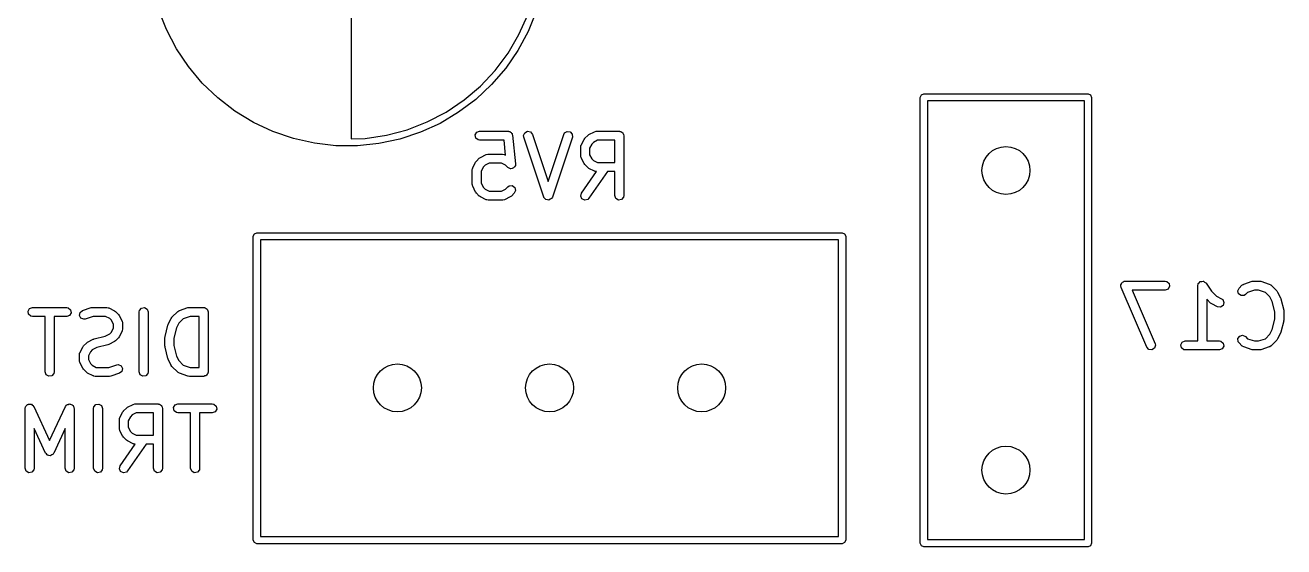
# Model space of a CAD drawing. Extents: x 83 to 134, y -229 to -46.
# Drawn here: x 111.64 to 132.66, y -155.89 to -147.18 of the extents above; entities that cross this region are included whole.
import ezdxf

# ---------------------------------------------------------------- set-up
doc = ezdxf.new("R2010")
doc.units = 0
doc.layers.add('BLACK', color=7, linetype='CONTINUOUS')

msp = doc.modelspace()

# ---------------------------------------------------------------- linework, layer by layer
at = {"layer": 'BLACK', "linetype": 'CONTINUOUS'}
for p, q in [((117.086, -142.655), (117.086, -149.078)), ((113.999, -147.254), (113.867, -146.919)), ((119.886, -147.338), (120.032, -147.01)), ((120.175, -146.952), (120.039, -147.286)), ((114.166, -147.573), (113.999, -147.254)), ((120.039, -147.286), (119.869, -147.603)), ((119.704, -147.647), (119.886, -147.338)), ((114.367, -147.872), (114.166, -147.573)), ((119.489, -147.935), (119.704, -147.647)), ((119.869, -147.603), (119.665, -147.9)), ((114.599, -148.148), (114.367, -147.872)), ((119.665, -147.9), (119.43, -148.173)), ((119.244, -148.196), (119.489, -147.935)), ((114.859, -148.396), (114.599, -148.148)), ((118.97, -148.429), (119.244, -148.196)), ((119.43, -148.173), (119.167, -148.419)), ((126.586, -148.386), (126.604, -148.344)), ((126.604, -148.344), (126.646, -148.326)), ((126.646, -148.326), (129.386, -148.326)), ((129.386, -148.326), (129.428, -148.344)), ((129.428, -148.344), (129.446, -148.386)), ((115.145, -148.616), (114.859, -148.396)), ((118.673, -148.63), (118.97, -148.429)), ((119.167, -148.419), (118.879, -148.635)), ((126.586, -155.826), (126.586, -148.386)), ((126.706, -148.446), (126.706, -155.766)), ((129.326, -148.446), (126.706, -148.446)), ((129.326, -155.766), (129.326, -148.446)), ((129.446, -148.386), (129.446, -155.826)), ((115.453, -148.803), (115.145, -148.616)), ((118.355, -148.796), (118.673, -148.63)), ((118.879, -148.635), (118.569, -148.819)), ((115.779, -148.956), (115.453, -148.803)), ((116.12, -149.072), (115.779, -148.956)), ((117.673, -149.017), (118.02, -148.926)), ((118.241, -148.968), (117.899, -149.082)), ((118.02, -148.926), (118.355, -148.796)), ((118.569, -148.819), (118.241, -148.968)), ((119.155, -149.013), (119.181, -148.969)), ((119.181, -148.969), (119.229, -148.951)), ((119.229, -148.951), (119.706, -148.951)), ((119.706, -148.951), (119.709, -148.952)), ((119.709, -148.952), (119.711, -148.952)), ((119.711, -148.952), (119.714, -148.953)), ((119.714, -148.953), (119.731, -148.956)), ((119.731, -148.956), (119.743, -148.966)), ((119.743, -148.966), (119.758, -148.973)), ((119.758, -148.973), (119.762, -148.982)), ((119.762, -148.982), (119.77, -148.989)), ((119.964, -149.024), (119.983, -148.977)), ((119.983, -148.977), (120.028, -148.952)), ((120.028, -148.952), (120.078, -148.962)), ((120.078, -148.962), (120.11, -149.003)), ((120.634, -149.003), (120.647, -148.98)), ((120.647, -148.98), (120.69, -148.953)), ((120.69, -148.953), (120.741, -148.96)), ((120.741, -148.96), (120.775, -148.999)), ((121.053, -149.007), (121.148, -148.959)), ((121.148, -148.959), (121.173, -148.952)), ((121.173, -148.952), (121.177, -148.953)), ((121.177, -148.953), (121.182, -148.951)), ((121.182, -148.951), (121.563, -148.951)), ((121.563, -148.951), (121.572, -148.953)), ((121.572, -148.953), (121.576, -148.953)), ((121.576, -148.953), (121.579, -148.954)), ((121.579, -148.954), (121.588, -148.956)), ((121.588, -148.956), (121.603, -148.968)), ((121.603, -148.968), (121.62, -148.978)), ((121.62, -148.978), (121.622, -148.985)), ((116.471, -149.151), (116.12, -149.072)), ((116.829, -149.192), (116.471, -149.151)), ((117.189, -149.194), (116.829, -149.192)), ((117.086, -149.078), (117.318, -149.07)), ((117.547, -149.157), (117.189, -149.194)), ((117.318, -149.07), (117.673, -149.017)), ((117.899, -149.082), (117.547, -149.157)), ((119.164, -149.064), (119.155, -149.013)), ((119.204, -149.097), (119.164, -149.064)), ((119.229, -149.101), (119.204, -149.097)), ((119.638, -149.101), (119.229, -149.101)), ((119.662, -149.35), (119.638, -149.101)), ((119.77, -148.989), (119.773, -149.005)), ((119.773, -149.005), (119.78, -149.019)), ((119.78, -149.019), (119.828, -149.495)), ((119.968, -149.05), (119.964, -149.024)), ((120.301, -150.05), (119.968, -149.05)), ((120.11, -149.003), (120.372, -149.789)), ((120.372, -149.789), (120.634, -149.003)), ((120.777, -149.05), (120.443, -150.05)), ((120.775, -148.999), (120.777, -149.05)), ((120.916, -149.217), (120.921, -149.191)), ((120.921, -149.191), (120.924, -149.188)), ((120.924, -149.183), (120.972, -149.088)), ((120.924, -149.188), (120.924, -149.183)), ((120.972, -149.088), (120.985, -149.07)), ((120.985, -149.07), (120.986, -149.069)), ((120.986, -149.069), (121.033, -149.021)), ((121.033, -149.021), (121.052, -149.008)), ((121.052, -149.008), (121.053, -149.007)), ((121.1, -149.166), (121.066, -149.235)), ((121.131, -149.136), (121.1, -149.166)), ((121.199, -149.101), (121.131, -149.136)), ((121.488, -149.101), (121.199, -149.101)), ((121.488, -149.475), (121.488, -149.101)), ((121.622, -148.985), (121.628, -148.989)), ((121.628, -148.989), (121.631, -149.008)), ((121.631, -149.008), (121.638, -149.026)), ((121.638, -149.026), (121.638, -150.026)), ((119.176, -149.45), (119.224, -149.402)), ((119.224, -149.402), (119.242, -149.389)), ((119.242, -149.389), (119.243, -149.388)), ((119.243, -149.388), (119.339, -149.34)), ((119.339, -149.34), (119.364, -149.333)), ((119.364, -149.333), (119.368, -149.334)), ((119.368, -149.334), (119.372, -149.332)), ((119.372, -149.332), (119.61, -149.332)), ((119.61, -149.332), (119.636, -149.337)), ((119.636, -149.337), (119.639, -149.34)), ((119.639, -149.34), (119.644, -149.34)), ((119.644, -149.34), (119.662, -149.35)), ((120.916, -149.36), (120.916, -149.217)), ((120.918, -149.364), (120.916, -149.36)), ((120.917, -149.368), (120.918, -149.364)), ((120.924, -149.393), (120.917, -149.368)), ((120.972, -149.488), (120.924, -149.393)), ((121.066, -149.235), (121.066, -149.342)), ((121.066, -149.342), (121.1, -149.411)), ((119.107, -149.598), (119.111, -149.572)), ((119.107, -149.836), (119.107, -149.598)), ((119.111, -149.572), (119.114, -149.569)), ((119.114, -149.569), (119.115, -149.564)), ((119.115, -149.564), (119.162, -149.469)), ((119.162, -149.469), (119.176, -149.451)), ((119.176, -149.451), (119.176, -149.45)), ((119.291, -149.547), (119.257, -149.616)), ((119.321, -149.517), (119.291, -149.547)), ((119.39, -149.482), (119.321, -149.517)), ((119.593, -149.482), (119.39, -149.482)), ((119.661, -149.517), (119.593, -149.482)), ((119.7, -149.556), (119.661, -149.517)), ((119.701, -149.556), (119.7, -149.556)), ((119.724, -149.567), (119.701, -149.556)), ((119.701, -149.556), (119.701, -149.556)), ((119.747, -149.577), (119.724, -149.567)), ((119.748, -149.577), (119.747, -149.577)), ((119.747, -149.577), (119.747, -149.577)), ((119.772, -149.571), (119.748, -149.577)), ((119.796, -149.564), (119.772, -149.571)), ((119.797, -149.563), (119.796, -149.564)), ((119.796, -149.564), (119.796, -149.564)), ((119.811, -149.543), (119.797, -149.563)), ((119.826, -149.522), (119.811, -149.543)), ((119.828, -149.495), (119.826, -149.521)), ((119.826, -149.521), (119.826, -149.521)), ((119.826, -149.521), (119.826, -149.522)), ((120.973, -149.49), (120.972, -149.488)), ((120.986, -149.508), (120.973, -149.49)), ((121.033, -149.556), (120.986, -149.508)), ((121.035, -149.556), (121.033, -149.556)), ((121.053, -149.57), (121.035, -149.556)), ((121.148, -149.617), (121.053, -149.57)), ((121.1, -149.411), (121.131, -149.441)), ((121.131, -149.441), (121.199, -149.475)), ((121.199, -149.475), (121.488, -149.475)), ((119.257, -149.616), (119.257, -149.818)), ((119.257, -149.818), (119.291, -149.887)), ((120.93, -149.983), (121.181, -149.625)), ((121.364, -149.625), (121.053, -150.069)), ((121.153, -149.618), (121.148, -149.617)), ((121.156, -149.621), (121.153, -149.618)), ((121.181, -149.625), (121.156, -149.621)), ((121.488, -149.625), (121.364, -149.625)), ((121.488, -150.026), (121.488, -149.625)), ((119.108, -149.84), (119.107, -149.836)), ((119.107, -149.844), (119.108, -149.84)), ((119.115, -149.869), (119.107, -149.844)), ((119.162, -149.965), (119.115, -149.869)), ((119.163, -149.966), (119.162, -149.965)), ((119.176, -149.984), (119.163, -149.966)), ((119.224, -150.032), (119.176, -149.984)), ((119.225, -150.032), (119.224, -150.032)), ((119.243, -150.046), (119.225, -150.032)), ((119.291, -149.887), (119.321, -149.917)), ((119.321, -149.917), (119.39, -149.951)), ((119.39, -149.951), (119.593, -149.951)), ((119.593, -149.951), (119.661, -149.917)), ((119.661, -149.917), (119.7, -149.878)), ((119.7, -149.878), (119.721, -149.863)), ((119.721, -149.863), (119.773, -149.859)), ((119.759, -150.032), (119.74, -150.045)), ((119.806, -149.984), (119.759, -150.032)), ((119.773, -149.859), (119.815, -149.888)), ((119.828, -149.938), (119.806, -149.984)), ((119.815, -149.888), (119.828, -149.938)), ((120.917, -150.033), (120.93, -149.983)), ((121.505, -150.075), (121.488, -150.026)), ((121.638, -150.026), (121.633, -150.052)), ((119.339, -150.093), (119.243, -150.046)), ((119.343, -150.094), (119.339, -150.093)), ((119.347, -150.097), (119.343, -150.094)), ((119.372, -150.101), (119.347, -150.097)), ((119.61, -150.101), (119.372, -150.101)), ((119.614, -150.1), (119.61, -150.101)), ((119.619, -150.101), (119.614, -150.1)), ((119.644, -150.093), (119.619, -150.101)), ((119.739, -150.046), (119.644, -150.093)), ((119.74, -150.045), (119.739, -150.046)), ((120.302, -150.052), (120.301, -150.05)), ((120.302, -150.054), (120.302, -150.052)), ((120.318, -150.072), (120.302, -150.054)), ((120.333, -150.09), (120.318, -150.072)), ((120.335, -150.091), (120.333, -150.09)), ((120.336, -150.092), (120.335, -150.091)), ((120.36, -150.096), (120.336, -150.092)), ((120.383, -150.101), (120.36, -150.096)), ((120.385, -150.1), (120.383, -150.101)), ((120.387, -150.1), (120.385, -150.1)), ((120.407, -150.087), (120.387, -150.1)), ((120.428, -150.076), (120.407, -150.087)), ((120.429, -150.074), (120.428, -150.076)), ((120.431, -150.073), (120.429, -150.074)), ((120.443, -150.05), (120.431, -150.073)), ((120.938, -150.079), (120.917, -150.033)), ((120.985, -150.101), (120.938, -150.079)), ((121.034, -150.088), (120.985, -150.101)), ((121.053, -150.069), (121.034, -150.088)), ((121.55, -150.1), (121.505, -150.075)), ((121.6, -150.091), (121.55, -150.1)), ((121.633, -150.052), (121.6, -150.091)), ((115.451, -150.704), (115.469, -150.662)), ((115.469, -150.662), (115.511, -150.644)), ((115.511, -150.644), (125.281, -150.644)), ((125.281, -150.644), (125.323, -150.662)), ((125.323, -150.662), (125.341, -150.704)), ((115.451, -155.774), (115.451, -150.704)), ((115.571, -150.764), (115.571, -155.714)), ((125.221, -150.764), (115.571, -150.764)), ((125.221, -155.714), (125.221, -150.764)), ((125.341, -150.704), (125.341, -155.774)), ((129.935, -151.513), (129.943, -151.498)), ((129.943, -151.498), (129.948, -151.481)), ((129.948, -151.481), (129.956, -151.477)), ((129.956, -151.477), (129.96, -151.469)), ((129.96, -151.469), (129.977, -151.463)), ((129.977, -151.463), (129.991, -151.453)), ((129.991, -151.453), (130, -151.454)), ((130, -151.454), (130.008, -151.451)), ((130.008, -151.451), (130.675, -151.451)), ((130.675, -151.451), (130.701, -151.456)), ((130.701, -151.456), (130.74, -151.489)), ((130.74, -151.489), (130.749, -151.539)), ((131.219, -151.526), (131.224, -151.501)), ((131.224, -151.501), (131.226, -151.497)), ((131.226, -151.497), (131.227, -151.493)), ((131.227, -151.493), (131.243, -151.478)), ((131.243, -151.478), (131.257, -151.461)), ((131.257, -151.461), (131.261, -151.461)), ((131.261, -151.461), (131.264, -151.458)), ((131.264, -151.458), (131.286, -151.456)), ((131.286, -151.456), (131.307, -151.453)), ((131.307, -151.453), (131.311, -151.455)), ((131.311, -151.455), (131.315, -151.454)), ((131.315, -151.454), (131.333, -151.467)), ((131.333, -151.467), (131.352, -151.478)), ((131.352, -151.478), (131.353, -151.482)), ((131.353, -151.482), (131.357, -151.485)), ((131.357, -151.485), (131.448, -151.621)), ((131.981, -151.506), (131.985, -151.503)), ((131.985, -151.503), (132.128, -151.455)), ((132.128, -151.455), (132.15, -151.452)), ((132.15, -151.452), (132.151, -151.451)), ((132.151, -151.451), (132.247, -151.451)), ((132.247, -151.451), (132.269, -151.455)), ((132.269, -151.455), (132.27, -151.455)), ((132.27, -151.455), (132.413, -151.503)), ((132.413, -151.503), (132.436, -151.515)), ((129.934, -151.531), (129.936, -151.522)), ((129.94, -151.556), (129.934, -151.531)), ((129.936, -151.522), (129.935, -151.513)), ((130.368, -152.556), (129.94, -151.556)), ((130.675, -151.601), (130.122, -151.601)), ((130.122, -151.601), (130.506, -152.497)), ((130.723, -151.584), (130.675, -151.601)), ((130.749, -151.539), (130.723, -151.584)), ((131.219, -152.451), (131.219, -151.526)), ((131.448, -151.621), (131.529, -151.703)), ((131.529, -151.703), (131.613, -151.745)), ((131.886, -151.615), (131.908, -151.569)), ((131.899, -151.665), (131.886, -151.615)), ((131.941, -151.694), (131.899, -151.665)), ((131.908, -151.569), (131.955, -151.521)), ((131.993, -151.69), (131.941, -151.694)), ((131.955, -151.521), (131.977, -151.506)), ((131.977, -151.506), (131.981, -151.506)), ((132.014, -151.675), (131.993, -151.69)), ((132.049, -151.64), (132.014, -151.675)), ((132.164, -151.601), (132.049, -151.64)), ((132.234, -151.601), (132.164, -151.601)), ((132.349, -151.64), (132.234, -151.601)), ((132.423, -151.714), (132.349, -151.64)), ((132.436, -151.515), (132.438, -151.519)), ((132.438, -151.519), (132.442, -151.521)), ((132.442, -151.521), (132.538, -151.616)), ((132.538, -151.616), (132.551, -151.635)), ((132.551, -151.635), (132.552, -151.636)), ((132.552, -151.636), (132.599, -151.731)), ((111.691, -151.953), (111.717, -151.909)), ((111.717, -151.909), (111.765, -151.891)), ((111.765, -151.891), (112.336, -151.891)), ((112.336, -151.891), (112.362, -151.896)), ((112.362, -151.896), (112.401, -151.929)), ((112.598, -151.943), (112.741, -151.895)), ((112.741, -151.895), (112.763, -151.892)), ((112.763, -151.892), (112.765, -151.891)), ((112.765, -151.891), (113.003, -151.891)), ((113.003, -151.891), (113.029, -151.896)), ((113.029, -151.896), (113.032, -151.899)), ((113.032, -151.899), (113.036, -151.899)), ((113.036, -151.899), (113.132, -151.947)), ((113.551, -151.941), (113.584, -151.901)), ((113.584, -151.901), (113.635, -151.893)), ((113.635, -151.893), (113.679, -151.918)), ((113.679, -151.918), (113.697, -151.966)), ((114.217, -151.943), (114.36, -151.895)), ((114.36, -151.895), (114.382, -151.892)), ((114.382, -151.892), (114.384, -151.891)), ((114.384, -151.891), (114.622, -151.891)), ((114.622, -151.891), (114.632, -151.893)), ((114.632, -151.893), (114.635, -151.893)), ((114.635, -151.893), (114.638, -151.894)), ((114.638, -151.894), (114.648, -151.896)), ((114.648, -151.896), (114.662, -151.908)), ((114.662, -151.908), (114.679, -151.918)), ((114.679, -151.918), (114.682, -151.925)), ((131.432, -151.818), (131.369, -151.755)), ((131.369, -151.755), (131.369, -152.451)), ((131.433, -151.818), (131.432, -151.818)), ((131.451, -151.832), (131.433, -151.818)), ((131.546, -151.879), (131.451, -151.832)), ((131.597, -151.885), (131.546, -151.879)), ((131.64, -151.857), (131.597, -151.885)), ((131.613, -151.745), (131.634, -151.761)), ((131.634, -151.761), (131.655, -151.808)), ((131.655, -151.808), (131.64, -151.857)), ((132.462, -151.791), (132.423, -151.714)), ((132.505, -151.964), (132.462, -151.791)), ((132.599, -151.731), (132.603, -151.743)), ((132.603, -151.743), (132.605, -151.746)), ((132.605, -151.746), (132.653, -151.937)), ((111.7, -152.004), (111.691, -151.953)), ((111.739, -152.037), (111.7, -152.004)), ((111.765, -152.041), (111.739, -152.037)), ((111.975, -152.041), (111.765, -152.041)), ((111.975, -152.966), (111.975, -152.041)), ((112.336, -152.041), (112.125, -152.041)), ((112.125, -152.041), (112.125, -152.966)), ((112.384, -152.024), (112.336, -152.041)), ((112.41, -151.979), (112.384, -152.024)), ((112.401, -151.929), (112.41, -151.979)), ((112.548, -152.025), (112.558, -151.975)), ((112.572, -152.07), (112.548, -152.025)), ((112.558, -151.975), (112.598, -151.943)), ((112.62, -152.089), (112.572, -152.07)), ((112.646, -152.085), (112.62, -152.089)), ((112.777, -152.041), (112.646, -152.085)), ((112.985, -152.041), (112.777, -152.041)), ((113.054, -152.076), (112.985, -152.041)), ((113.084, -152.106), (113.054, -152.076)), ((113.118, -152.175), (113.084, -152.106)), ((113.132, -151.947), (113.15, -151.96)), ((113.15, -151.96), (113.151, -151.961)), ((113.151, -151.961), (113.199, -152.009)), ((113.199, -152.009), (113.212, -152.027)), ((113.212, -152.027), (113.213, -152.028)), ((113.213, -152.028), (113.26, -152.123)), ((113.26, -152.123), (113.268, -152.148)), ((113.547, -151.966), (113.551, -151.941)), ((113.547, -152.966), (113.547, -151.966)), ((113.697, -151.966), (113.697, -152.966)), ((114.031, -152.171), (114.079, -152.076)), ((114.079, -152.076), (114.092, -152.058)), ((114.092, -152.058), (114.093, -152.056)), ((114.093, -152.056), (114.188, -151.961)), ((114.188, -151.961), (114.209, -151.946)), ((114.281, -152.08), (114.207, -152.154)), ((114.209, -151.946), (114.214, -151.946)), ((114.214, -151.946), (114.217, -151.943)), ((114.396, -152.041), (114.281, -152.08)), ((114.547, -152.041), (114.396, -152.041)), ((114.547, -152.891), (114.547, -152.041)), ((114.682, -151.925), (114.687, -151.929)), ((114.687, -151.929), (114.69, -151.948)), ((114.69, -151.948), (114.697, -151.966)), ((114.697, -151.966), (114.697, -152.966)), ((132.462, -152.262), (132.505, -152.089)), ((132.505, -152.089), (132.505, -151.964)), ((132.653, -152.116), (132.605, -152.306)), ((132.655, -152.098), (132.652, -152.113)), ((132.652, -152.113), (132.653, -152.116)), ((132.653, -151.937), (132.654, -151.952)), ((132.654, -151.952), (132.655, -151.955)), ((132.655, -151.955), (132.655, -152.098)), ((112.977, -152.372), (113.054, -152.333)), ((113.054, -152.333), (113.084, -152.303)), ((113.084, -152.303), (113.118, -152.234)), ((113.118, -152.234), (113.118, -152.175)), ((113.26, -152.286), (113.213, -152.381)), ((113.261, -152.281), (113.26, -152.286)), ((113.264, -152.278), (113.261, -152.281)), ((113.268, -152.252), (113.264, -152.278)), ((113.268, -152.148), (113.267, -152.153)), ((113.267, -152.153), (113.268, -152.157)), ((113.268, -152.157), (113.268, -152.252)), ((113.978, -152.377), (114.025, -152.186)), ((114.025, -152.186), (114.031, -152.174)), ((114.031, -152.174), (114.031, -152.171)), ((114.169, -152.231), (114.125, -152.404)), ((114.207, -152.154), (114.169, -152.231)), ((132.349, -152.413), (132.423, -152.339)), ((132.423, -152.339), (132.462, -152.262)), ((132.599, -152.322), (132.552, -152.417)), ((132.6, -152.318), (132.599, -152.322)), ((132.605, -152.306), (132.6, -152.318)), ((112.555, -152.647), (112.602, -152.552)), ((112.602, -152.552), (112.616, -152.534)), ((112.616, -152.532), (112.664, -152.485)), ((112.616, -152.534), (112.616, -152.532)), ((112.664, -152.485), (112.682, -152.472)), ((112.682, -152.472), (112.684, -152.471)), ((112.684, -152.471), (112.779, -152.423)), ((112.779, -152.423), (112.791, -152.419)), ((112.791, -152.419), (112.794, -152.417)), ((112.794, -152.417), (112.977, -152.372)), ((113.021, -152.515), (112.839, -152.561)), ((113.024, -152.513), (113.021, -152.515)), ((113.036, -152.51), (113.024, -152.513)), ((113.132, -152.462), (113.036, -152.51)), ((113.133, -152.461), (113.132, -152.462)), ((113.151, -152.448), (113.133, -152.461)), ((113.199, -152.4), (113.151, -152.448)), ((113.213, -152.381), (113.199, -152.399)), ((113.199, -152.399), (113.199, -152.4)), ((113.975, -152.395), (113.978, -152.38)), ((113.975, -152.538), (113.975, -152.395)), ((113.977, -152.541), (113.975, -152.538)), ((113.978, -152.556), (113.977, -152.541)), ((113.978, -152.38), (113.978, -152.377)), ((114.125, -152.404), (114.125, -152.529)), ((114.125, -152.529), (114.169, -152.702)), ((130.512, -152.522), (130.497, -152.571)), ((130.506, -152.497), (130.512, -152.522)), ((130.935, -152.513), (130.96, -152.469)), ((130.944, -152.564), (130.935, -152.513)), ((130.96, -152.469), (131.008, -152.451)), ((131.008, -152.451), (131.219, -152.451)), ((131.369, -152.451), (131.58, -152.451)), ((131.58, -152.451), (131.606, -152.456)), ((131.606, -152.456), (131.645, -152.489)), ((131.654, -152.539), (131.628, -152.584)), ((131.645, -152.489), (131.654, -152.539)), ((131.888, -152.412), (131.918, -152.37)), ((131.893, -152.463), (131.888, -152.412)), ((131.908, -152.484), (131.893, -152.463)), ((131.955, -152.532), (131.908, -152.484)), ((131.918, -152.37), (131.967, -152.356)), ((131.96, -152.534), (131.955, -152.532)), ((131.962, -152.538), (131.96, -152.534)), ((131.985, -152.55), (131.962, -152.538)), ((131.967, -152.356), (132.014, -152.378)), ((132.128, -152.598), (131.985, -152.55)), ((132.014, -152.378), (132.049, -152.413)), ((132.049, -152.413), (132.164, -152.451)), ((132.164, -152.451), (132.234, -152.451)), ((132.234, -152.451), (132.349, -152.413)), ((132.413, -152.55), (132.27, -152.598)), ((132.417, -152.547), (132.413, -152.55)), ((132.421, -152.547), (132.417, -152.547)), ((132.442, -152.532), (132.421, -152.547)), ((132.538, -152.437), (132.442, -152.532)), ((132.552, -152.417), (132.538, -152.435)), ((132.538, -152.435), (132.538, -152.437)), ((112.547, -152.681), (112.551, -152.655)), ((112.547, -152.776), (112.547, -152.681)), ((112.551, -152.655), (112.554, -152.652)), ((112.554, -152.652), (112.555, -152.647)), ((112.731, -152.63), (112.697, -152.698)), ((112.697, -152.698), (112.697, -152.758)), ((112.697, -152.758), (112.731, -152.827)), ((112.762, -152.599), (112.731, -152.63)), ((112.839, -152.561), (112.762, -152.599)), ((114.025, -152.746), (113.978, -152.556)), ((114.027, -152.749), (114.025, -152.746)), ((114.031, -152.762), (114.027, -152.749)), ((114.079, -152.857), (114.031, -152.762)), ((114.169, -152.702), (114.207, -152.779)), ((130.403, -152.593), (130.368, -152.556)), ((130.454, -152.599), (130.403, -152.593)), ((130.497, -152.571), (130.454, -152.599)), ((130.983, -152.597), (130.944, -152.564)), ((131.008, -152.601), (130.983, -152.597)), ((131.58, -152.601), (131.008, -152.601)), ((131.628, -152.584), (131.58, -152.601)), ((132.129, -152.597), (132.128, -152.598)), ((132.151, -152.601), (132.129, -152.597)), ((132.247, -152.601), (132.151, -152.601)), ((132.248, -152.601), (132.247, -152.601)), ((132.27, -152.598), (132.248, -152.601)), ((111.993, -153.015), (111.975, -152.966)), ((112.125, -152.966), (112.121, -152.992)), ((112.548, -152.78), (112.547, -152.776)), ((112.547, -152.784), (112.548, -152.78)), ((112.555, -152.809), (112.547, -152.784)), ((112.602, -152.905), (112.555, -152.809)), ((112.604, -152.906), (112.602, -152.905)), ((112.616, -152.924), (112.604, -152.906)), ((112.664, -152.972), (112.616, -152.924)), ((112.666, -152.972), (112.664, -152.972)), ((112.684, -152.986), (112.666, -152.972)), ((112.731, -152.827), (112.762, -152.857)), ((112.762, -152.857), (112.83, -152.891)), ((112.83, -152.891), (113.038, -152.891)), ((113.038, -152.891), (113.17, -152.848)), ((113.17, -152.848), (113.195, -152.844)), ((113.195, -152.844), (113.243, -152.863)), ((113.257, -152.958), (113.217, -152.99)), ((113.243, -152.863), (113.268, -152.908)), ((113.268, -152.908), (113.257, -152.958)), ((113.564, -153.015), (113.547, -152.966)), ((113.697, -152.966), (113.692, -152.992)), ((114.08, -152.858), (114.079, -152.857)), ((114.093, -152.877), (114.08, -152.858)), ((114.188, -152.972), (114.093, -152.877)), ((114.192, -152.974), (114.188, -152.972)), ((114.194, -152.978), (114.192, -152.974)), ((114.207, -152.779), (114.281, -152.853)), ((114.281, -152.853), (114.396, -152.891)), ((114.396, -152.891), (114.547, -152.891)), ((114.697, -152.966), (114.695, -152.976)), ((112.037, -153.04), (111.993, -153.015)), ((112.088, -153.031), (112.037, -153.04)), ((112.121, -152.992), (112.088, -153.031)), ((112.779, -153.033), (112.684, -152.986)), ((112.783, -153.034), (112.779, -153.033)), ((112.787, -153.037), (112.783, -153.034)), ((112.812, -153.041), (112.787, -153.037)), ((113.05, -153.041), (112.812, -153.041)), ((113.052, -153.041), (113.05, -153.041)), ((113.074, -153.038), (113.052, -153.041)), ((113.217, -152.99), (113.074, -153.038)), ((113.609, -153.04), (113.564, -153.015)), ((113.659, -153.031), (113.609, -153.04)), ((113.692, -152.992), (113.659, -153.031)), ((114.217, -152.99), (114.194, -152.978)), ((114.36, -153.038), (114.217, -152.99)), ((114.362, -153.037), (114.36, -153.038)), ((114.384, -153.041), (114.362, -153.037)), ((114.622, -153.041), (114.384, -153.041)), ((114.64, -153.035), (114.622, -153.041)), ((114.659, -153.031), (114.64, -153.035)), ((114.664, -153.026), (114.659, -153.031)), ((114.67, -153.024), (114.664, -153.026)), ((114.68, -153.007), (114.67, -153.024)), ((114.692, -152.992), (114.68, -153.007)), ((114.694, -152.982), (114.692, -152.992)), ((114.696, -152.979), (114.694, -152.982)), ((114.695, -152.976), (114.696, -152.979)), ((111.642, -153.576), (111.647, -153.551)), ((111.642, -154.576), (111.642, -153.576)), ((111.647, -153.551), (111.653, -153.543)), ((111.653, -153.543), (111.656, -153.533)), ((111.656, -153.533), (111.669, -153.524)), ((111.669, -153.524), (111.68, -153.511)), ((111.68, -153.511), (111.69, -153.51)), ((111.69, -153.51), (111.698, -153.504)), ((111.698, -153.504), (111.714, -153.505)), ((111.714, -153.505), (111.73, -153.503)), ((111.73, -153.503), (111.739, -153.508)), ((111.739, -153.508), (111.749, -153.508)), ((111.749, -153.508), (111.76, -153.52)), ((111.76, -153.52), (111.775, -153.528)), ((111.775, -153.528), (111.778, -153.538)), ((111.778, -153.538), (111.785, -153.545)), ((111.785, -153.545), (112.05, -154.113)), ((112.05, -154.113), (112.316, -153.545)), ((112.316, -153.545), (112.331, -153.523)), ((112.331, -153.523), (112.34, -153.519)), ((112.34, -153.519), (112.346, -153.511)), ((112.346, -153.511), (112.362, -153.509)), ((112.362, -153.509), (112.377, -153.502)), ((112.377, -153.502), (112.387, -153.504)), ((112.387, -153.504), (112.397, -153.503)), ((112.397, -153.503), (112.411, -153.511)), ((112.411, -153.511), (112.427, -153.515)), ((112.427, -153.515), (112.433, -153.523)), ((112.433, -153.523), (112.441, -153.528)), ((112.441, -153.528), (112.447, -153.544)), ((112.447, -153.544), (112.456, -153.557)), ((112.456, -153.557), (112.455, -153.567)), ((112.455, -153.567), (112.459, -153.576)), ((112.459, -153.576), (112.459, -154.576)), ((112.785, -153.576), (112.79, -153.551)), ((112.785, -154.576), (112.785, -153.576)), ((112.79, -153.551), (112.822, -153.511)), ((112.822, -153.511), (112.873, -153.503)), ((112.873, -153.503), (112.917, -153.528)), ((112.917, -153.528), (112.935, -153.576)), ((112.935, -153.576), (112.935, -154.576)), ((113.283, -153.619), (113.331, -153.571)), ((113.331, -153.571), (113.349, -153.558)), ((113.349, -153.558), (113.35, -153.557)), ((113.35, -153.557), (113.446, -153.509)), ((113.446, -153.509), (113.47, -153.502)), ((113.47, -153.502), (113.475, -153.503)), ((113.475, -153.503), (113.479, -153.501)), ((113.479, -153.501), (113.86, -153.501)), ((113.86, -153.501), (113.87, -153.503)), ((113.87, -153.503), (113.873, -153.503)), ((113.873, -153.503), (113.876, -153.504)), ((113.876, -153.504), (113.886, -153.506)), ((113.886, -153.506), (113.901, -153.518)), ((113.901, -153.518), (113.917, -153.528)), ((113.917, -153.528), (113.92, -153.535)), ((113.92, -153.535), (113.925, -153.539)), ((113.925, -153.539), (113.928, -153.558)), ((113.928, -153.558), (113.935, -153.576)), ((113.935, -153.576), (113.935, -154.576)), ((114.119, -153.563), (114.145, -153.519)), ((114.128, -153.614), (114.119, -153.563)), ((114.145, -153.519), (114.193, -153.501)), ((114.193, -153.501), (114.765, -153.501)), ((114.765, -153.501), (114.79, -153.506)), ((114.79, -153.506), (114.83, -153.539)), ((114.839, -153.589), (114.813, -153.634)), ((114.83, -153.539), (114.839, -153.589)), ((113.214, -153.767), (113.218, -153.741)), ((113.214, -153.91), (113.214, -153.767)), ((113.218, -153.741), (113.221, -153.738)), ((113.221, -153.733), (113.269, -153.638)), ((113.221, -153.738), (113.221, -153.733)), ((113.269, -153.638), (113.282, -153.62)), ((113.282, -153.62), (113.283, -153.619)), ((113.398, -153.716), (113.364, -153.785)), ((113.364, -153.785), (113.364, -153.892)), ((113.428, -153.686), (113.398, -153.716)), ((113.497, -153.651), (113.428, -153.686)), ((113.785, -153.651), (113.497, -153.651)), ((113.785, -154.025), (113.785, -153.651)), ((114.168, -153.647), (114.128, -153.614)), ((114.193, -153.651), (114.168, -153.647)), ((114.404, -153.651), (114.193, -153.651)), ((114.404, -154.576), (114.404, -153.651)), ((114.765, -153.651), (114.554, -153.651)), ((114.554, -153.651), (114.554, -154.576)), ((114.813, -153.634), (114.765, -153.651)), ((111.983, -154.322), (111.792, -153.914)), ((111.792, -153.914), (111.792, -154.576)), ((112.309, -153.914), (112.118, -154.322)), ((112.309, -154.576), (112.309, -153.914)), ((113.215, -153.914), (113.214, -153.91)), ((113.214, -153.918), (113.215, -153.914)), ((113.221, -153.943), (113.214, -153.918)), ((113.269, -154.038), (113.221, -153.943)), ((113.364, -153.892), (113.398, -153.961)), ((113.398, -153.961), (113.428, -153.991)), ((113.428, -153.991), (113.497, -154.025)), ((113.497, -154.025), (113.785, -154.025)), ((113.227, -154.533), (113.478, -154.175)), ((113.27, -154.04), (113.269, -154.038)), ((113.283, -154.058), (113.27, -154.04)), ((113.331, -154.106), (113.283, -154.058)), ((113.332, -154.106), (113.331, -154.106)), ((113.35, -154.12), (113.332, -154.106)), ((113.446, -154.167), (113.35, -154.12)), ((113.661, -154.175), (113.35, -154.619)), ((113.45, -154.168), (113.446, -154.167)), ((113.453, -154.171), (113.45, -154.168)), ((113.478, -154.175), (113.453, -154.171)), ((113.785, -154.175), (113.661, -154.175)), ((113.785, -154.576), (113.785, -154.175)), ((111.996, -154.336), (111.983, -154.322)), ((112.007, -154.352), (111.996, -154.336)), ((112.014, -154.354), (112.007, -154.352)), ((112.019, -154.359), (112.014, -154.354)), ((112.038, -154.36), (112.019, -154.359)), ((112.057, -154.365), (112.038, -154.36)), ((112.063, -154.363), (112.057, -154.365)), ((112.07, -154.363), (112.063, -154.363)), ((112.086, -154.352), (112.07, -154.363)), ((112.103, -154.344), (112.086, -154.352)), ((112.109, -154.336), (112.103, -154.344)), ((112.112, -154.334), (112.109, -154.336)), ((112.113, -154.33), (112.112, -154.334)), ((112.118, -154.322), (112.113, -154.33)), ((111.66, -154.625), (111.642, -154.576)), ((111.704, -154.65), (111.66, -154.625)), ((111.755, -154.641), (111.704, -154.65)), ((111.788, -154.602), (111.755, -154.641)), ((111.792, -154.576), (111.788, -154.602)), ((112.326, -154.625), (112.309, -154.576)), ((112.371, -154.65), (112.326, -154.625)), ((112.421, -154.641), (112.371, -154.65)), ((112.454, -154.602), (112.421, -154.641)), ((112.459, -154.576), (112.454, -154.602)), ((112.803, -154.625), (112.785, -154.576)), ((112.847, -154.65), (112.803, -154.625)), ((112.897, -154.641), (112.847, -154.65)), ((112.93, -154.602), (112.897, -154.641)), ((112.935, -154.576), (112.93, -154.602)), ((113.214, -154.583), (113.227, -154.533)), ((113.236, -154.629), (113.214, -154.583)), ((113.282, -154.651), (113.236, -154.629)), ((113.332, -154.638), (113.282, -154.651)), ((113.35, -154.619), (113.332, -154.638)), ((113.803, -154.625), (113.785, -154.576)), ((113.847, -154.65), (113.803, -154.625)), ((113.897, -154.641), (113.847, -154.65)), ((113.93, -154.602), (113.897, -154.641)), ((113.935, -154.576), (113.93, -154.602)), ((114.422, -154.625), (114.404, -154.576)), ((114.466, -154.65), (114.422, -154.625)), ((114.517, -154.641), (114.466, -154.65)), ((114.55, -154.602), (114.517, -154.641)), ((114.554, -154.576), (114.55, -154.602)), ((115.469, -155.816), (115.451, -155.774)), ((115.511, -155.834), (115.469, -155.816)), ((125.281, -155.834), (115.511, -155.834)), ((115.571, -155.714), (125.221, -155.714)), ((125.323, -155.816), (125.281, -155.834)), ((125.341, -155.774), (125.323, -155.816)), ((126.604, -155.868), (126.586, -155.826)), ((126.646, -155.886), (126.604, -155.868)), ((129.386, -155.886), (126.646, -155.886)), ((126.706, -155.766), (129.326, -155.766)), ((129.428, -155.868), (129.386, -155.886)), ((129.446, -155.826), (129.428, -155.868))]:
    msp.add_line(p, q, dxfattribs=at)
at = {"layer": 'BLACK'}
for centre in [(128.016, -149.606), (117.856, -153.234), (120.396, -153.234), (122.936, -153.234), (128.016, -154.606)]:
    msp.add_circle(centre, 0.4, dxfattribs=at)

doc.saveas('drawing.dxf')
